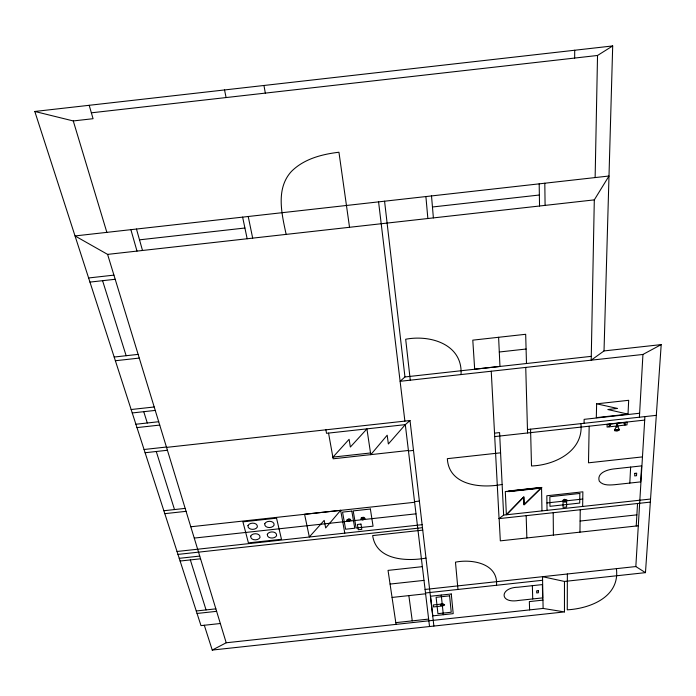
<?xml version="1.0" encoding="UTF-8"?>
<svg xmlns="http://www.w3.org/2000/svg" width="696" height="696" viewBox="0 0 696 696"><rect width="100%" height="100%" fill="white"/><g stroke="black" fill="none" stroke-linecap="round" stroke-linejoin="round"><path stroke-width="1.04" d="M564.456 611.914L564.465 581.438L542.523 576.688L543.115 608.435L564.456 611.914L212.245 650.064L204.302 625.252M567.362 573.991L567.266 609.835C590.33 608.522 620.084 596.846 616.395 568.667M574.661 58.064L574.713 50.242M580.916 423.638C583.892 450.965 554.895 465.215 531.509 465.963L530.561 429.18M579.951 532.179L580.247 509.759M582.648 506.462L582.865 491.82L546.83 495.761L547.039 510.351M584.075 423.29L584.135 419.349L639.615 413.241M589.173 426.274L588.485 462.814L642.391 456.907M594.306 199.874L107.593 254.388L75.037 235.935L609 176.018L594.306 199.874L591.2 360.171L604.024 350.932L661.2 344.607L645.462 572.643L564.465 581.438M595.132 177.576L597.533 55.471L612.697 45.936L604.024 350.932M596.637 403.828L596.307 417.644L628.018 414.155L628.679 400.304L596.637 403.828L617.552 408.448L607.834 409.518L628.018 414.155M609.157 426.831L609.304 424.195M616.317 423.42C617.9 426.457 614.516 428.449 614.559 430.72L617.065 431.059L619.214 430.206C619.292 428.136 616.273 426.082 618.022 423.229M624.982 425.091L625.104 422.455M629.81 483.076L640.651 481.884L641.616 465.885L614.916 468.817C608.417 469.356 596.411 472.488 599.282 481.145C602.779 485.608 609.191 485.112 614.29 484.738L629.81 483.076L630.646 467.094M639.398 417.209L642.939 354.455L661.2 344.607M636.222 526.002L637.545 503.504M645.462 572.643L635.831 566.553L644.905 416.6M370.829 454.61L387.185 435.209L388.368 443.978L405.307 424.638L410.022 420.541L433.878 626.052M340.666 510.316L325.676 527.951L324.197 520.382L309.337 536.955L304.57 514.266L340.666 510.316L344.781 533.084M332.879 457.237L349.096 439.315L350.366 447.032L366.923 428.91L370.768 454.653M506.671 514.492L523.957 496.848L524.21 504.765L541.845 487.391M541.549 487.583L523.914 504.826L523.653 497.005L506.375 514.709L505.296 491.55L541.549 487.583L541.966 510.82M591.269 356.352L404.959 376.954L400.113 381.304L642.939 354.455M491.245 371.22L499.058 518.624L503.634 515.092L650.543 499.041M212.245 650.064L226.217 642.773L543.115 608.435M220.336 623.512L200.987 625.617L34.8 111.464L612.697 45.936M91.367 112.822L597.533 55.471M34.8 111.464L73.271 120.947L93.064 118.703L89.192 105.296M139.513 239.833L244.914 228.018M432.46 206.99L539.365 195.011M88.618 277.965L113.926 275.129M89.958 282.098L115.188 279.279M114.179 357.039L138.13 354.377M115.371 360.737L139.261 358.083M499.293 352.002L526.089 349.027M131.144 409.526L154.199 406.977M132.249 412.954L155.243 410.414M135.903 424.247L158.697 421.724M136.981 427.596L159.723 425.082M144.063 449.503L166.431 447.032M166.535 447.38L410.022 420.541M145.107 452.731L167.423 450.268M494.525 433.147L499.589 432.59L503.634 515.092M527.472 429.519L656.319 415.347M494.708 436.583L644.696 420.088M332.853 457.115L370.524 452.974M616.212 426.056L607.069 427.066L607.156 424.43L627.122 422.228L627 424.873L617.918 425.874M616.186 426.874L617.883 426.691M408.413 450.477L333.158 458.795L328.555 433.13M408.474 450.973L413.494 450.425M500.581 452.818L447.345 458.664C448.807 485.686 481.423 488.531 502.129 484.433M163.856 510.733L185.171 508.393M164.804 513.665L186.067 511.334M414.546 501.616L419.366 501.085M506.932 491.611L539.913 488M190.861 526.768L414.625 502.268M194.306 538.078L415.947 513.839M546.934 502.956L582.752 499.041M177.028 551.476L422.107 524.697M499.058 518.624L650.334 502.103M177.967 554.399L422.455 527.698M422.742 530.117L372.656 535.589C376.24 560.332 406.534 561.481 425.987 558.131M179.237 558.322L199.743 556.087M180.116 561.028L200.57 558.801M580.099 521.052L636.875 514.857M638.302 525.776L500.328 540.862L499.154 518.668M422.324 566.657L388.037 570.389L396.059 624.364M390.082 584.066L423.968 580.386M196.263 610.984L215.856 608.852M197.064 613.454L216.613 611.332M425.082 589.451L635.831 566.553M425.508 592.983L542.593 580.264M392.083 597.438L425.604 593.792M532.718 598.952L542.636 597.881L542.393 584.588L517.989 587.233C499.658 587.546 499.154 603.745 518.511 600.465L532.718 598.952L532.362 585.675M542.958 600.117L529.351 601.596L529.604 609.896M395.798 622.642L428.64 619.083M102.573 280.688L126.15 355.708M143.75 411.684L147.3 422.985M156.261 451.495L174.513 509.568M190.339 559.915L206.059 609.913M107.593 254.388L226.217 642.773M73.271 120.947L106.862 232.368M130.891 229.671L136.999 251.091M136.468 229.036L142.506 250.473M242.626 217.126L247.167 238.754M224.538 89.949L226.096 97.562M248.22 216.508L252.683 238.136M286.152 234.387C281.767 213.968 275.546 188.781 291.415 171.451C303.926 158.906 321.848 154.277 338.943 152.233L349.531 227.287M263.958 85.478L265.333 93.116M325.893 429.815L326.52 433.312L405.307 424.638L429.536 626.522M408.856 595.611L412.258 620.858M378.58 201.875L404.889 421.106M384.566 201.205L404.959 376.954M410.275 380.181L405.681 339.256C430.259 334.506 462.91 344.268 461.03 374.561M441.247 595.071L443.335 614.716M457.968 589.451L455.471 562.159C472.018 558.818 498.362 563.395 496.509 585.266M425.9 196.568L427.857 218.518M431.511 195.933L433.39 217.891M498.606 337.282L499.963 366.409L474.672 369.193L472.793 340.144L525.68 334.289L526.481 363.477M526.167 515.719L526.855 537.965M525.741 367.41L527.568 432.964M539.183 183.848L539.539 205.999M544.811 183.222L545.09 205.381M553.198 512.761L553.398 535.076M566.039 500.337L565.056 501.355L563.647 500.868L564.63 499.858L566.039 500.337M566.631 501.633L566.622 507.001L563.055 507.393L563.047 502.025L566.631 501.633M566.935 500.137L566.318 501.398L565.213 501.912L562.751 501.068L563.36 499.806L564.473 499.293L566.935 500.137M579.838 493.455L579.725 503.069L549.962 506.323L549.849 496.735L579.838 493.455M610.218 425.169C610.305 426.213 608.347 425.273 610.218 425.169M624.112 423.638C623.86 424.717 626.017 423.377 624.112 423.638M634.83 473.367L634.691 475.907L636.527 475.707L636.675 473.167L634.83 473.367M247.967 525.567C247.48 530.143 255.65 530.561 257.381 526.968C257.903 522.374 249.69 521.957 247.967 525.567M250.69 536.111C250.221 540.635 258.294 541.001 260.026 537.477C260.522 532.945 252.404 532.579 250.69 536.111M264.724 523.731C264.175 528.334 272.38 528.716 274.111 525.132C274.685 520.521 266.446 520.13 264.724 523.731M267.308 534.293C266.777 538.835 274.885 539.183 276.608 535.668C277.165 531.118 269.021 530.77 267.308 534.293M349.897 520.182L348.6 520.965L347.461 520.182L348.757 519.399L349.897 520.182M350.81 520.19L348.548 521.556L347.365 521.287L346.547 520.173L348.818 518.807L349.992 519.077L350.81 520.19M364.182 518.624L362.886 519.407L361.755 518.616L363.06 517.833L364.182 518.624M619.466 429.432C616.595 432.025 609.679 429.241 619.466 429.432M361.337 517.841L360.92 519.086L362.825 519.99L365.095 518.624L364.295 517.511L363.121 517.25L361.337 517.841M441.255 604.276L440.803 605.346L442.491 606.12L444.666 604.928L442.934 603.754L441.255 604.276M443.83 604.928L442.586 605.616L441.595 604.937L442.839 604.258L443.83 604.928M538.643 487.705L508.785 490.976L508.82 491.637L538.652 488.375L538.643 487.705M276.547 518.172L242.913 521.852L248.42 542.897L281.48 539.287L276.547 518.172M351.819 511.099L342.536 512.117L345.599 529.221L354.76 528.221L351.819 511.099M370.376 509.028L353.203 510.907L356.117 528.029L373.056 526.176L370.376 509.028M360.954 524.088L357.387 524.48L358.275 529.743L361.824 529.351L360.954 524.088M451.278 593.984L430.519 596.237L432.799 615.864L453.2 613.646L451.278 593.984M449.607 595.846L436.114 597.316L437.932 613.672L451.234 612.236L449.607 595.846M538.347 590.66L536.659 590.843L536.712 592.957L538.391 592.774L538.347 590.66M441.003 604.128L433.269 604.963L433.495 606.929L441.22 606.094L441.003 604.128"/></g></svg>
